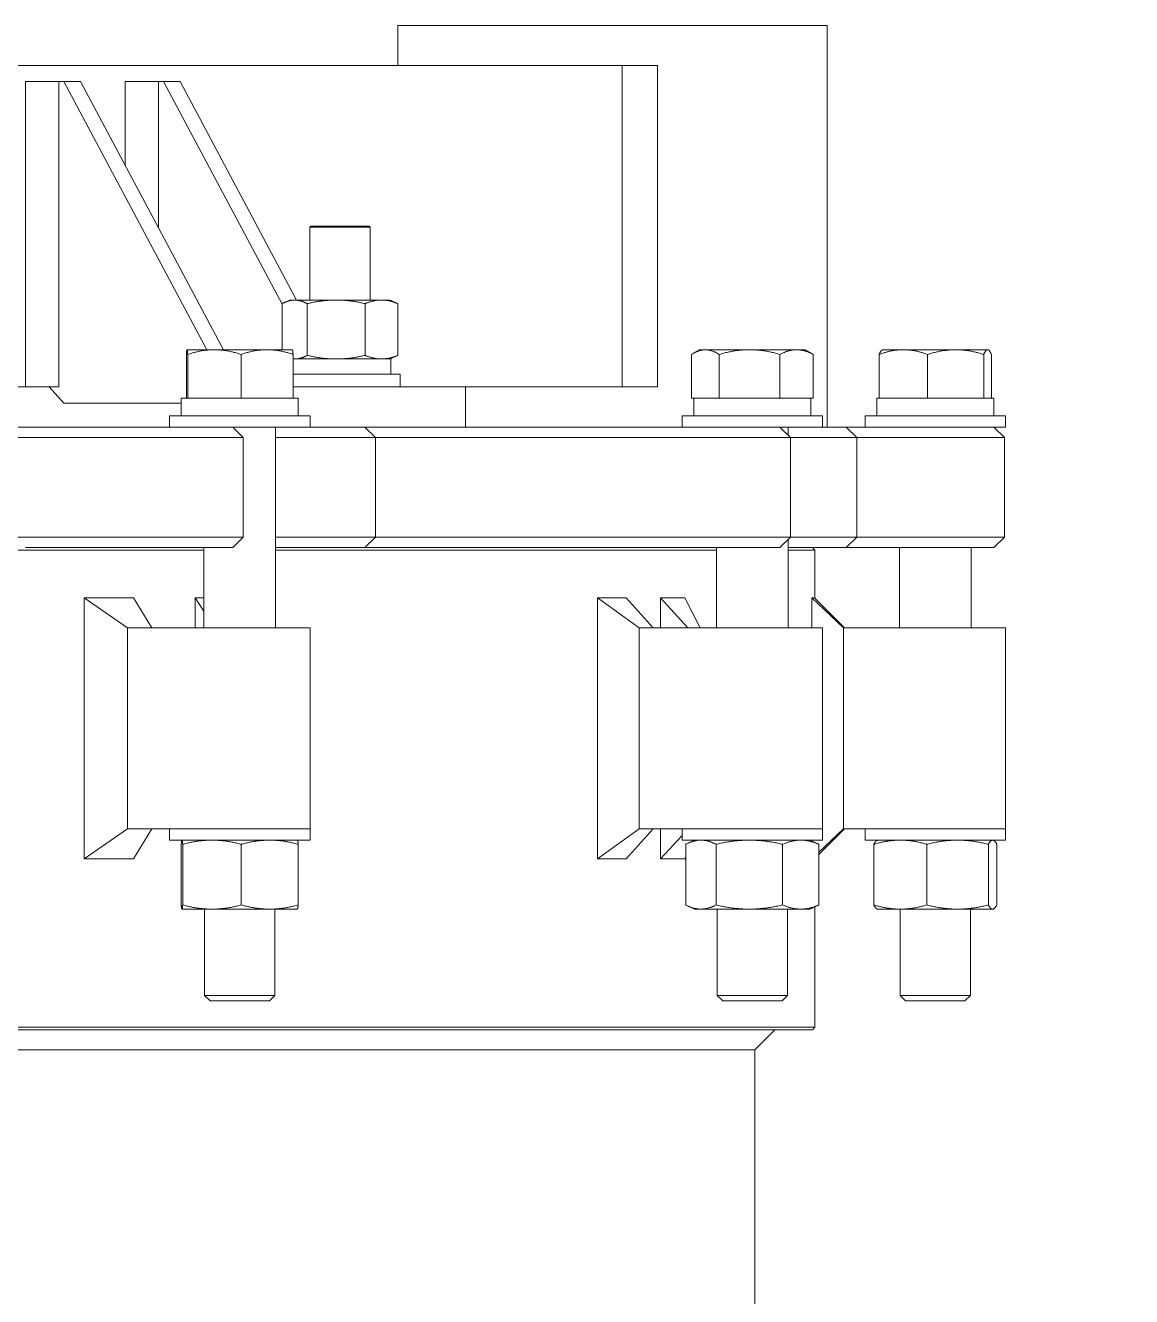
# Model space of a CAD drawing. Header units: inches. Extents: x 17 to 469, y 7 to 301.
# Drawn here: x 249.94 to 263.71, y 112.44 to 128.26 of the extents above; entities that cross this region are included whole.
import ezdxf

# ---------------------------------------------------------------- set-up
doc = ezdxf.new("R2010")
doc.units = ezdxf.units.IN
doc.header["$LTSCALE"] = 14
doc.header["$MEASUREMENT"] = 0
doc.layers.add('Symbol (ANSI)', color=7, linetype='Continuous', lineweight=25)
doc.layers.add('Visible (ANSI)', color=7, linetype='Continuous', lineweight=50)
doc.styles.add('MEMCOR Medium', font='arial.ttf')
doc.dimstyles.new('Default (ANSI)$7', dxfattribs={"dimscale": 14, "dimtxt": 0.15, "dimasz": 0.098425, "dimexe": 0.125, "dimexo": 0.0625, "dimgap": 0.031496, "dimtad": 0, "dimtih": 1, "dimtoh": 1, "dimdec": 4, "dimrnd": 1e-08, "dimzin": 3, "dimdsep": 46, "dimlunit": 5, "dimtxsty": 'MEMCOR Medium', "dimcen": 0.09, "dimdle": 0.393701, "dimclrd": 256, "dimclre": 256, "dimclrt": 256, "dimadec": 0, "dimazin": 1, "dimtfac": 0.8, "dimtofl": 0, "dimtmove": 0, "dimatfit": 3, "dimfxl": 1, "dimfrac": 1, "dimtolj": 1, "dimtzin": 4, "dimlwd": -1, "dimlwe": -1, "dimarcsym": 0})

msp = doc.modelspace()

# ---------------------------------------------------------------- linework, layer by layer
at = {"layer": 'Visible (ANSI)', "linetype": 'Continuous', "lineweight": 18}
for p, q in [((254.579878, 128.259211), (255.361328, 128.259211)), ((254.579878, 128.259211), (254.579878, 127.759211)), ((255.361328, 128.259211), (258.580946, 128.259211)), ((258.580946, 128.259211), (259.553961, 128.259211)), ((259.553961, 128.259211), (259.916806, 128.259211)), ((259.916806, 128.259211), (259.922342, 128.259211)), ((259.922342, 123.259211), (259.922342, 128.259211)), ((257.371999, 127.759211), (248.814003, 127.759211)), ((257.811778, 127.759211), (257.371999, 127.759211)), ((257.371999, 123.759211), (257.371999, 127.759211)), ((257.811778, 123.759211), (257.811778, 127.759211)), ((249.946182, 127.559211), (250.359947, 127.559211)), ((249.946182, 127.559211), (249.946182, 123.759211)), ((250.421404, 127.559211), (250.359947, 127.559211)), ((250.359947, 127.559211), (250.359947, 123.759211)), ((252.200363, 124.22284), (250.421404, 127.559211)), ((250.421404, 127.559211), (250.628194, 127.559211)), ((250.628194, 127.559211), (252.407153, 124.22284)), ((251.186926, 127.559211), (251.600691, 127.559211)), ((251.186926, 127.559211), (251.186926, 126.511332)), ((251.662147, 127.559211), (251.600691, 127.559211)), ((251.600691, 127.559211), (251.600691, 125.735331)), ((253.138886, 124.789642), (251.662147, 127.559211)), ((251.662147, 127.559211), (251.868938, 127.559211)), ((251.868938, 127.559211), (253.31818, 124.841211)), ((253.496031, 125.759211), (253.483531, 125.746711)), ((254.233531, 125.746711), (253.483531, 125.746711)), ((253.483531, 125.746711), (253.483531, 124.841211)), ((253.496031, 125.759211), (254.221031, 125.759211)), ((254.221031, 125.759211), (254.233531, 125.746711)), ((254.233531, 125.746711), (254.233531, 124.841211)), ((253.233531, 124.841211), (253.164988, 124.809249)), ((253.2953, 124.841211), (253.233531, 124.841211)), ((253.811537, 124.841211), (253.2953, 124.841211)), ((254.374767, 124.841211), (253.811537, 124.841211)), ((254.483531, 124.841211), (254.374767, 124.841211)), ((254.483531, 124.841211), (254.552074, 124.809249)), ((253.138886, 124.796125), (253.138886, 124.22284)), ((253.451714, 124.796125), (253.451714, 124.152298)), ((254.171359, 124.796125), (254.171359, 124.152298)), ((254.578176, 124.796125), (254.578176, 124.152298)), ((251.954807, 124.22284), (251.954643, 124.222745)), ((251.954972, 124.22284), (251.954807, 124.22284)), ((252.295623, 124.22284), (251.954972, 124.22284)), ((252.951458, 124.22284), (252.295623, 124.22284)), ((253.266807, 124.22284), (252.951458, 124.22284)), ((253.266807, 124.22284), (253.266972, 124.222745)), ((258.336278, 124.22284), (258.256041, 124.176516)), ((258.40777, 124.22284), (258.336278, 124.22284)), ((258.957929, 124.22284), (258.40777, 124.22284)), ((259.542437, 124.22284), (258.957929, 124.22284)), ((259.648278, 124.22284), (259.542437, 124.22284)), ((259.648278, 124.22284), (259.728515, 124.176516)), ((260.613798, 124.22284), (260.608457, 124.219756)), ((260.872387, 124.22284), (260.613798, 124.22284)), ((261.523089, 124.22284), (260.872387, 124.22284)), ((261.9205, 124.22284), (261.523089, 124.22284)), ((261.925798, 124.22284), (261.9205, 124.22284)), ((261.925798, 124.22284), (261.93114, 124.219756)), ((251.946483, 123.61884), (251.946483, 124.164249)), ((251.963461, 123.61884), (251.963461, 124.164249)), ((252.627785, 123.61884), (252.627785, 124.164249)), ((253.275131, 123.61884), (253.275131, 124.164249)), ((253.275131, 124.107211), (254.491031, 124.107211)), ((254.483531, 124.107211), (254.552074, 124.139174)), ((254.491031, 123.919211), (254.491031, 124.107211)), ((258.235833, 123.61884), (258.235833, 124.164249)), ((258.579707, 123.61884), (258.579707, 124.164249)), ((259.336151, 123.61884), (259.336151, 124.164249)), ((259.748722, 123.61884), (259.748722, 124.164249)), ((260.571057, 123.61884), (260.571057, 124.164249)), ((261.173718, 123.61884), (261.173718, 124.164249)), ((261.872459, 123.61884), (261.872459, 124.164249)), ((261.96854, 123.61884), (261.96854, 124.164249)), ((253.275131, 123.919211), (254.608531, 123.919211)), ((254.608531, 123.759211), (254.608531, 123.919211)), ((249.455496, 123.759211), (249.946182, 123.759211)), ((249.946182, 123.759211), (250.359947, 123.759211)), ((250.23931, 123.759211), (250.421404, 123.559211)), ((254.094798, 123.759211), (253.275131, 123.759211)), ((254.094798, 123.759211), (254.756822, 123.759211)), ((255.377194, 123.759211), (254.756822, 123.759211)), ((255.377194, 123.759211), (255.421961, 123.759211)), ((255.421961, 123.759211), (257.371999, 123.759211)), ((255.421961, 123.759211), (255.421961, 123.259211)), ((257.811778, 123.759211), (257.371999, 123.759211)), ((251.881307, 123.618836), (253.340307, 123.618836)), ((251.881307, 123.399836), (251.881307, 123.618836)), ((251.954972, 123.61884), (251.946483, 123.61884)), ((251.954807, 123.61884), (251.954807, 123.618836)), ((251.963461, 123.61884), (251.954972, 123.61884)), ((252.295623, 123.61884), (251.963461, 123.61884)), ((252.627785, 123.61884), (252.295623, 123.61884)), ((252.951458, 123.61884), (252.627785, 123.61884)), ((253.275131, 123.61884), (252.951458, 123.61884)), ((253.266807, 123.61884), (253.266807, 123.618836)), ((253.340307, 123.399836), (253.340307, 123.618836)), ((258.40777, 123.61884), (258.235833, 123.61884)), ((258.262778, 123.618836), (259.721778, 123.618836)), ((258.262778, 123.399836), (258.262778, 123.618836)), ((258.336278, 123.61884), (258.336278, 123.618836)), ((258.579707, 123.61884), (258.40777, 123.61884)), ((258.957929, 123.61884), (258.579707, 123.61884)), ((259.336151, 123.61884), (258.957929, 123.61884)), ((259.542437, 123.61884), (259.336151, 123.61884)), ((259.748722, 123.61884), (259.542437, 123.61884)), ((259.648278, 123.61884), (259.648278, 123.618836)), ((259.721778, 123.399836), (259.721778, 123.618836)), ((260.540298, 123.618836), (261.999298, 123.618836)), ((260.540298, 123.399836), (260.540298, 123.618836)), ((260.872387, 123.61884), (260.571057, 123.61884)), ((260.613798, 123.61884), (260.613798, 123.618836)), ((261.173718, 123.61884), (260.872387, 123.61884)), ((261.523089, 123.61884), (261.173718, 123.61884)), ((261.872459, 123.61884), (261.523089, 123.61884)), ((261.9205, 123.61884), (261.872459, 123.61884)), ((261.96854, 123.61884), (261.9205, 123.61884)), ((261.925798, 123.61884), (261.925798, 123.618836)), ((261.999298, 123.399836), (261.999298, 123.618836)), ((250.421404, 123.559211), (251.881307, 123.559211)), ((250.437673, 123.259211), (249.610837, 123.259211)), ((251.055323, 123.259211), (250.437673, 123.259211)), ((251.055323, 123.259211), (252.247692, 123.259211)), ((253.485807, 123.399836), (251.735807, 123.399836)), ((251.735807, 123.399836), (251.735807, 123.259211)), ((252.247692, 123.259211), (252.476605, 123.259211)), ((252.476605, 123.259211), (252.524803, 123.259211)), ((252.524803, 123.259211), (252.654803, 123.129211)), ((252.524803, 123.259211), (253.481961, 123.259211)), ((253.058307, 123.259211), (253.058307, 120.759211)), ((253.483731, 123.259211), (253.481961, 123.259211)), ((253.483731, 123.259211), (253.65531, 123.259211)), ((253.485807, 123.399836), (253.485807, 123.259211)), ((253.65531, 123.259211), (253.870838, 123.259211)), ((253.870838, 123.259211), (254.169179, 123.259211)), ((254.169179, 123.259211), (256.347113, 123.259211)), ((254.169179, 123.259211), (254.299179, 123.129211)), ((257.153332, 123.259211), (256.347113, 123.259211)), ((258.045862, 123.259211), (257.153332, 123.259211)), ((258.045862, 123.259211), (259.189929, 123.259211)), ((259.867278, 123.399836), (258.117278, 123.399836)), ((258.117278, 123.399836), (258.117278, 123.259211)), ((259.189929, 123.259211), (259.322923, 123.259211)), ((259.322923, 123.259211), (259.336515, 123.259211)), ((259.336515, 123.259211), (259.466515, 123.129211)), ((259.336515, 123.259211), (259.867278, 123.259211)), ((259.439778, 123.259211), (259.439778, 123.155948)), ((259.867278, 123.399836), (259.867278, 123.259211)), ((259.867278, 123.259211), (259.977055, 123.259211)), ((259.977055, 123.259211), (260.090707, 123.259211)), ((260.090707, 123.259211), (260.161108, 123.259211)), ((261.1199, 123.259211), (260.161108, 123.259211)), ((260.161108, 123.259211), (260.291108, 123.129211)), ((262.144798, 123.399836), (260.394798, 123.399836)), ((260.394798, 123.399836), (260.394798, 123.259211)), ((261.1199, 123.259211), (261.989068, 123.259211)), ((261.989068, 123.259211), (261.999803, 123.259211)), ((261.999803, 123.259211), (261.999863, 123.259211)), ((261.999863, 123.259211), (262.129863, 123.129211)), ((261.999863, 123.259211), (262.144798, 123.259211)), ((262.144798, 123.399836), (262.144798, 123.259211)), ((249.679816, 123.129211), (250.336035, 123.129211)), ((250.336035, 123.129211), (250.953685, 123.129211)), ((252.324224, 123.129211), (250.953685, 123.129211)), ((252.554391, 123.129211), (252.324224, 123.129211)), ((252.654803, 123.129211), (252.554391, 123.129211)), ((252.654803, 123.129211), (252.654803, 121.889211)), ((253.058307, 123.129211), (253.382092, 123.129211)), ((253.739551, 123.129211), (253.382092, 123.129211)), ((253.956258, 123.129211), (253.739551, 123.129211)), ((254.299179, 123.129211), (253.956258, 123.129211)), ((256.457071, 123.129211), (254.299179, 123.129211)), ((254.299179, 123.129211), (254.299179, 121.889211)), ((256.457071, 123.129211), (257.096927, 123.129211)), ((257.096927, 123.129211), (257.989457, 123.129211)), ((259.304476, 123.129211), (257.989457, 123.129211)), ((259.438199, 123.129211), (259.304476, 123.129211)), ((259.466515, 123.129211), (259.438199, 123.129211)), ((259.466515, 123.129211), (259.758869, 123.129211)), ((259.466515, 123.129211), (259.466515, 121.889211)), ((260.095913, 123.129211), (259.758869, 123.129211)), ((260.210187, 123.129211), (260.095913, 123.129211)), ((260.291108, 123.129211), (260.210187, 123.129211)), ((260.291108, 123.129211), (261.1199, 123.129211)), ((260.291108, 123.129211), (260.291108, 121.889211)), ((262.118944, 123.129211), (261.1199, 123.129211)), ((262.129737, 123.129211), (262.118944, 123.129211)), ((262.129863, 123.129211), (262.129737, 123.129211)), ((262.129863, 123.129211), (262.129863, 121.889211)), ((250.336035, 121.889211), (249.679816, 121.889211)), ((250.953685, 121.889211), (250.336035, 121.889211)), ((250.953685, 121.889211), (252.324224, 121.889211)), ((252.324224, 121.889211), (252.554391, 121.889211)), ((252.524803, 121.759211), (252.654803, 121.889211)), ((252.554391, 121.889211), (252.654803, 121.889211)), ((253.382092, 121.889211), (253.058307, 121.889211)), ((253.382092, 121.889211), (253.739551, 121.889211)), ((253.739551, 121.889211), (253.956258, 121.889211)), ((253.956258, 121.889211), (254.299179, 121.889211)), ((254.169179, 121.759211), (254.299179, 121.889211)), ((254.299179, 121.889211), (256.457071, 121.889211)), ((257.096927, 121.889211), (256.457071, 121.889211)), ((257.989457, 121.889211), (257.096927, 121.889211)), ((257.989457, 121.889211), (259.304476, 121.889211)), ((259.304476, 121.889211), (259.438199, 121.889211)), ((259.336515, 121.759211), (259.466515, 121.889211)), ((259.438199, 121.889211), (259.466515, 121.889211)), ((259.439778, 121.862475), (259.439778, 120.759211)), ((259.758869, 121.889211), (259.466515, 121.889211)), ((259.758869, 121.889211), (260.095913, 121.889211)), ((260.095913, 121.889211), (260.210187, 121.889211)), ((260.161108, 121.759211), (260.291108, 121.889211)), ((260.210187, 121.889211), (260.291108, 121.889211)), ((261.1199, 121.889211), (260.291108, 121.889211)), ((261.1199, 121.889211), (262.118944, 121.889211)), ((261.999863, 121.759211), (262.129863, 121.889211)), ((262.118944, 121.889211), (262.129737, 121.889211)), ((262.129737, 121.889211), (262.129863, 121.889211)), ((252.163307, 121.727961), (243.836816, 121.727961)), ((249.943251, 121.759211), (250.437673, 121.759211)), ((250.437673, 121.759211), (251.055323, 121.759211)), ((252.247692, 121.759211), (251.055323, 121.759211)), ((252.163307, 121.759211), (252.163307, 120.759211)), ((252.476605, 121.759211), (252.247692, 121.759211)), ((252.524803, 121.759211), (252.476605, 121.759211)), ((253.058307, 121.759211), (253.483731, 121.759211)), ((258.544778, 121.727961), (253.058307, 121.727961)), ((253.65531, 121.759211), (253.483731, 121.759211)), ((253.870838, 121.759211), (253.65531, 121.759211)), ((254.169179, 121.759211), (253.870838, 121.759211)), ((254.169179, 121.759211), (256.604956, 121.759211)), ((256.604956, 121.759211), (257.153332, 121.759211)), ((257.153332, 121.759211), (258.045862, 121.759211)), ((259.189929, 121.759211), (258.045862, 121.759211)), ((258.544778, 121.759211), (258.544778, 120.759211)), ((259.322923, 121.759211), (259.189929, 121.759211)), ((259.336515, 121.759211), (259.322923, 121.759211)), ((259.439778, 121.759211), (259.815274, 121.759211)), ((259.770613, 121.727961), (259.439778, 121.727961)), ((259.739363, 121.759211), (259.770613, 121.727961)), ((259.770613, 121.128385), (259.770613, 121.727961)), ((259.977055, 121.759211), (259.815274, 121.759211)), ((260.090707, 121.759211), (259.977055, 121.759211)), ((260.161108, 121.759211), (260.090707, 121.759211)), ((260.161108, 121.759211), (261.1199, 121.759211)), ((260.822298, 121.759211), (260.822298, 120.759211)), ((261.989068, 121.759211), (261.1199, 121.759211)), ((261.717298, 121.759211), (261.717298, 120.759211)), ((261.999803, 121.759211), (261.989068, 121.759211)), ((261.999863, 121.759211), (261.999803, 121.759211)), ((250.676286, 121.134003), (250.676286, 117.88442)), ((250.676286, 121.134003), (251.288362, 121.134003)), ((250.676286, 121.134003), (251.214765, 120.759211)), ((251.288362, 121.134003), (251.515305, 120.759211)), ((252.056795, 121.134003), (252.163307, 120.967906)), ((252.056795, 120.759211), (252.056795, 121.134003)), ((252.056795, 121.134003), (252.163307, 121.134003)), ((257.066537, 121.134003), (257.066537, 117.88442)), ((257.066537, 121.134003), (257.423273, 121.134003)), ((257.066537, 121.134003), (257.583847, 120.759211)), ((257.423273, 121.134003), (257.757178, 120.759211)), ((257.849722, 121.134003), (258.191062, 120.759211)), ((257.849722, 120.759211), (257.849722, 121.134003)), ((257.849722, 121.134003), (258.151066, 121.134003)), ((258.151066, 121.134003), (258.343143, 120.759211)), ((259.734256, 121.134003), (259.734256, 120.759211)), ((259.734256, 121.134003), (259.764996, 121.134003)), ((259.734256, 121.134003), (260.127936, 120.759211)), ((259.764996, 121.134003), (260.139728, 120.759211)), ((251.926705, 120.759211), (251.214765, 120.759211)), ((251.214765, 120.759211), (251.214765, 118.259211)), ((251.926705, 120.759211), (253.485807, 120.759211)), ((253.485807, 118.259211), (253.485807, 120.759211)), ((258.61263, 120.759211), (257.583847, 120.759211)), ((257.583847, 120.759211), (257.583847, 118.259211)), ((258.61263, 120.759211), (259.867278, 120.759211)), ((259.867278, 118.259211), (259.867278, 120.759211)), ((261.269798, 120.759211), (260.127936, 120.759211)), ((260.127936, 120.759211), (260.127936, 118.259211)), ((261.269798, 120.759211), (262.144798, 120.759211)), ((262.144798, 118.259211), (262.144798, 120.759211)), ((250.676286, 117.88442), (251.214765, 118.259211)), ((251.214765, 118.259211), (251.926705, 118.259211)), ((251.288362, 117.88442), (251.515305, 118.259211)), ((251.735807, 118.259211), (251.735807, 118.118586)), ((253.485807, 118.259211), (251.926705, 118.259211)), ((253.485807, 118.259211), (251.926705, 118.259211)), ((253.485807, 118.259211), (253.485807, 118.118586)), ((257.066537, 117.88442), (257.583847, 118.259211)), ((257.423273, 117.88442), (257.757178, 118.259211)), ((257.583847, 118.259211), (258.61263, 118.259211)), ((257.849722, 117.88442), (257.849722, 118.259211)), ((258.117278, 118.259211), (258.117278, 118.118586)), ((259.867278, 118.259211), (258.61263, 118.259211)), ((259.867278, 118.259211), (258.61263, 118.259211)), ((259.821369, 117.940801), (260.139728, 118.259211)), ((259.821369, 117.967353), (260.127936, 118.259211)), ((259.867278, 118.259211), (259.867278, 118.118586)), ((260.127936, 118.259211), (261.269798, 118.259211)), ((260.394798, 118.259211), (260.394798, 118.118586)), ((262.144798, 118.259211), (261.269798, 118.259211)), ((262.144798, 118.259211), (261.269798, 118.259211)), ((262.144798, 118.259211), (262.144798, 118.118586)), ((251.735807, 118.118586), (253.485807, 118.118586)), ((251.882684, 117.311454), (251.882684, 118.066719)), ((251.891807, 118.118586), (251.891627, 118.118502)), ((251.901292, 117.311454), (251.901292, 118.066719)), ((252.629416, 117.311454), (252.629416, 118.066719)), ((253.329807, 118.118586), (253.329988, 118.118502)), ((253.338931, 117.311454), (253.338931, 118.066719)), ((257.849722, 117.88442), (258.117278, 118.178196)), ((258.117278, 118.118586), (259.867278, 118.118586)), ((258.163187, 117.311454), (258.163187, 118.066719)), ((258.273278, 118.118586), (258.185336, 118.077578)), ((258.270382, 118.117236), (258.271074, 118.118586)), ((258.540085, 117.311454), (258.540085, 118.066719)), ((259.369176, 117.311454), (259.369176, 118.066719)), ((259.711278, 118.118586), (259.79922, 118.077578)), ((259.734256, 118.118586), (259.734256, 118.107872)), ((259.821369, 117.311454), (259.821369, 118.066719)), ((260.394798, 118.118586), (262.144798, 118.118586)), ((260.503952, 117.311454), (260.503952, 118.066719)), ((260.550798, 118.118586), (260.544944, 118.115856)), ((261.16449, 117.311454), (261.16449, 118.066719)), ((261.930337, 117.311454), (261.930337, 118.066719)), ((261.988798, 118.118586), (261.994653, 118.115856)), ((262.035645, 117.311454), (262.035645, 118.066719)), ((251.288362, 117.88442), (250.676286, 117.88442)), ((257.423273, 117.88442), (257.066537, 117.88442)), ((258.151066, 117.88442), (257.849722, 117.88442)), ((258.151066, 117.88442), (258.163187, 117.908071)), ((251.891807, 117.259586), (251.891627, 117.259671)), ((251.891807, 117.259586), (251.891988, 117.259586)), ((251.891988, 117.259586), (252.265354, 117.259586)), ((252.173307, 117.259586), (252.173307, 116.184951)), ((252.265354, 117.259586), (252.984173, 117.259586)), ((252.984173, 117.259586), (253.329807, 117.259586)), ((253.048307, 117.259586), (253.048307, 116.184951)), ((253.329807, 117.259586), (253.329988, 117.259671)), ((258.273278, 117.259586), (258.185336, 117.300595)), ((258.273278, 117.259586), (258.351636, 117.259586)), ((258.351636, 117.259586), (258.95463, 117.259586)), ((258.554778, 117.259586), (258.554778, 116.184951)), ((258.95463, 117.259586), (259.595272, 117.259586)), ((259.429778, 117.259586), (259.429778, 116.184951)), ((259.595272, 117.259586), (259.711278, 117.259586)), ((259.711278, 117.259586), (259.79922, 117.300595)), ((259.770613, 115.790461), (259.770613, 117.287255)), ((260.550798, 117.259586), (260.544944, 117.262317)), ((260.550798, 117.259586), (260.834221, 117.259586)), ((260.832298, 117.259586), (260.832298, 116.184951)), ((260.834221, 117.259586), (261.547414, 117.259586)), ((261.547414, 117.259586), (261.982991, 117.259586)), ((261.707298, 117.259586), (261.707298, 116.184951)), ((261.982991, 117.259586), (261.988798, 117.259586)), ((261.988798, 117.259586), (261.994653, 117.262317)), ((252.173307, 116.184951), (253.048307, 116.184951)), ((252.241469, 116.118836), (252.173307, 116.184951)), ((252.980146, 116.118836), (253.048307, 116.184951)), ((258.554778, 116.184951), (259.429778, 116.184951)), ((258.622939, 116.118836), (258.554778, 116.184951)), ((259.361617, 116.118836), (259.429778, 116.184951)), ((260.832298, 116.184951), (261.707298, 116.184951)), ((260.900459, 116.118836), (260.832298, 116.184951)), ((261.639137, 116.118836), (261.707298, 116.184951)), ((252.980146, 116.118836), (252.241469, 116.118836)), ((259.361617, 116.118836), (258.622939, 116.118836)), ((261.639137, 116.118836), (260.900459, 116.118836)), ((238.290535, 115.790461), (259.770613, 115.790461)), ((259.739363, 115.759211), (238.315015, 115.759211)), ((259.022235, 115.509211), (259.272235, 115.759211)), ((259.739363, 115.759211), (259.770613, 115.790461)), ((259.022235, 115.509211), (238.667654, 115.509211)), ((259.022235, 115.509211), (259.022235, 108.009211))]:
    msp.add_line(p, q, dxfattribs=at)
for points, weights in [([(253.2953, 124.841211), (253.222708, 124.841211), (253.138886, 124.796125)], [1, 1.0379548493, 1]), ([(253.451714, 124.796125), (253.367892, 124.841211), (253.2953, 124.841211)], [1, 1.0379548493, 1]), ([(253.811537, 124.841211), (253.644542, 124.841211), (253.451714, 124.796125)], [1, 1.0379548493, 1]), ([(254.171359, 124.796125), (253.978531, 124.841211), (253.811537, 124.841211)], [1, 1.0379548493, 1]), ([(254.374767, 124.841211), (254.280365, 124.841211), (254.171359, 124.796125)], [1, 1.0379548493, 1]), ([(254.578176, 124.796125), (254.46917, 124.841211), (254.374767, 124.841211)], [1, 1.0379548493, 1]), ([(254.552074, 124.809249), (254.564866, 124.803285), (254.578176, 124.796125)], [1.00988353188, 1.00584050474, 1]), ([(251.954972, 124.22284), (251.951033, 124.22284), (251.946483, 124.164249)], [1, 1.0379548493, 1]), ([(251.963461, 124.164249), (251.958912, 124.22284), (251.954972, 124.22284)], [1, 1.0379548493, 1]), ([(252.295623, 124.22284), (252.141466, 124.22284), (251.963461, 124.164249)], [1, 1.0379548493, 1]), ([(252.627785, 124.164249), (252.44978, 124.22284), (252.295623, 124.22284)], [1, 1.0379548493, 1]), ([(252.951458, 124.22284), (252.801241, 124.22284), (252.627785, 124.164249)], [1, 1.0379548493, 1]), ([(253.275131, 124.164249), (253.101676, 124.22284), (252.951458, 124.22284)], [1, 1.0379548493, 1]), ([(253.266972, 124.222745), (253.270759, 124.220559), (253.275131, 124.164249)], [1.00294012821, 1.0364229566, 1]), ([(258.40777, 124.22284), (258.327974, 124.22284), (258.235833, 124.164249)], [1, 1.0379548493, 1]), ([(258.579707, 124.164249), (258.487566, 124.22284), (258.40777, 124.22284)], [1, 1.0379548493, 1]), ([(258.957929, 124.22284), (258.782396, 124.22284), (258.579707, 124.164249)], [1, 1.0379548493, 1]), ([(259.336151, 124.164249), (259.133463, 124.22284), (258.957929, 124.22284)], [1, 1.0379548493, 1]), ([(259.542437, 124.22284), (259.446699, 124.22284), (259.336151, 124.164249)], [1, 1.0379548493, 1]), ([(259.748722, 124.164249), (259.638174, 124.22284), (259.542437, 124.22284)], [1, 1.0379548493, 1]), ([(260.872387, 124.22284), (260.732539, 124.22284), (260.571057, 124.164249)], [1, 1.0379548493, 1]), ([(260.571057, 124.164249), (260.591024, 124.209691), (260.608457, 124.219756)], [1, 1.0291885243, 1.01348318305]), ([(261.173718, 124.164249), (261.012235, 124.22284), (260.872387, 124.22284)], [1, 1.0379548493, 1]), ([(261.523089, 124.22284), (261.360945, 124.22284), (261.173718, 124.164249)], [1, 1.0379548493, 1]), ([(261.872459, 124.164249), (261.685232, 124.22284), (261.523089, 124.22284)], [1, 1.0379548493, 1]), ([(261.9205, 124.22284), (261.898204, 124.22284), (261.872459, 124.164249)], [1, 1.0379548493, 1]), ([(261.96854, 124.164249), (261.942795, 124.22284), (261.9205, 124.22284)], [1, 1.0379548493, 1]), ([(253.275131, 124.108018), (253.28523, 124.107211), (253.2953, 124.107211)], [1.00882751039, 1.00509869153, 1]), ([(253.2953, 124.107211), (253.367892, 124.107211), (253.451714, 124.152298)], [1, 1.0379548493, 1]), ([(253.451714, 124.152298), (253.644542, 124.107211), (253.811537, 124.107211)], [1, 1.0379548493, 1]), ([(253.811537, 124.107211), (253.978531, 124.107211), (254.171359, 124.152298)], [1, 1.0379548493, 1]), ([(254.171359, 124.152298), (254.280365, 124.107211), (254.374767, 124.107211)], [1, 1.0379548493, 1]), ([(254.374767, 124.107211), (254.46917, 124.107211), (254.578176, 124.152298)], [1, 1.0379548493, 1]), ([(254.578176, 124.152298), (254.564866, 124.145138), (254.552074, 124.139174)], [1, 1.00584050474, 1.00988353188]), ([(259.728515, 124.176516), (259.738475, 124.170765), (259.748722, 124.164249)], [1.00728829486, 1.00408348025, 1]), ([(251.891988, 118.118586), (251.88767, 118.118586), (251.882684, 118.066719)], [1, 1.0379548493, 1]), ([(251.901292, 118.066719), (251.896306, 118.118586), (251.891988, 118.118586)], [1, 1.0379548493, 1]), ([(252.265354, 118.118586), (252.096392, 118.118586), (251.901292, 118.066719)], [1, 1.0379548493, 1]), ([(252.629416, 118.066719), (252.434315, 118.118586), (252.265354, 118.118586)], [1, 1.0379548493, 1]), ([(252.984173, 118.118586), (252.81953, 118.118586), (252.629416, 118.066719)], [1, 1.0379548493, 1]), ([(253.338931, 118.066719), (253.148817, 118.118586), (252.984173, 118.118586)], [1, 1.0379548493, 1]), ([(253.329988, 118.118502), (253.334139, 118.116567), (253.338931, 118.066719)], [1.00294012821, 1.0364229566, 1]), ([(258.351636, 118.118586), (258.264177, 118.118586), (258.163187, 118.066719)], [1, 1.0379548493, 1]), ([(258.540085, 118.066719), (258.439096, 118.118586), (258.351636, 118.118586)], [1, 1.0379548493, 1]), ([(258.95463, 118.118586), (258.762239, 118.118586), (258.540085, 118.066719)], [1, 1.0379548493, 1]), ([(259.369176, 118.066719), (259.147022, 118.118586), (258.95463, 118.118586)], [1, 1.0379548493, 1]), ([(259.595272, 118.118586), (259.490341, 118.118586), (259.369176, 118.066719)], [1, 1.0379548493, 1]), ([(259.821369, 118.066719), (259.700204, 118.118586), (259.595272, 118.118586)], [1, 1.0379548493, 1]), ([(259.79922, 118.077578), (259.810137, 118.072488), (259.821369, 118.066719)], [1.00728829486, 1.00408348025, 1]), ([(260.834221, 118.118586), (260.680943, 118.118586), (260.503952, 118.066719)], [1, 1.0379548493, 1]), ([(260.503952, 118.066719), (260.525837, 118.106947), (260.544944, 118.115856)], [1, 1.0291885243, 1.01348318305]), ([(261.16449, 118.066719), (260.9875, 118.118586), (260.834221, 118.118586)], [1, 1.0379548493, 1]), ([(261.547414, 118.118586), (261.369698, 118.118586), (261.16449, 118.066719)], [1, 1.0379548493, 1]), ([(261.930337, 118.066719), (261.725129, 118.118586), (261.547414, 118.118586)], [1, 1.0379548493, 1]), ([(261.982991, 118.118586), (261.958554, 118.118586), (261.930337, 118.066719)], [1, 1.0379548493, 1]), ([(262.035645, 118.066719), (262.007428, 118.118586), (261.982991, 118.118586)], [1, 1.0379548493, 1]), ([(251.882684, 117.311454), (251.88767, 117.259586), (251.891988, 117.259586)], [1, 1.0379548493, 1]), ([(251.891988, 117.259586), (251.896306, 117.259586), (251.901292, 117.311454)], [1, 1.0379548493, 1]), ([(251.901292, 117.311454), (252.096392, 117.259586), (252.265354, 117.259586)], [1, 1.0379548493, 1]), ([(252.265354, 117.259586), (252.434315, 117.259586), (252.629416, 117.311454)], [1, 1.0379548493, 1]), ([(252.629416, 117.311454), (252.81953, 117.259586), (252.984173, 117.259586)], [1, 1.0379548493, 1]), ([(252.984173, 117.259586), (253.148817, 117.259586), (253.338931, 117.311454)], [1, 1.0379548493, 1]), ([(253.338931, 117.311454), (253.334139, 117.261606), (253.329988, 117.259671)], [1, 1.0364229566, 1.00294012821]), ([(258.163187, 117.311454), (258.264177, 117.259586), (258.351636, 117.259586)], [1, 1.0379548493, 1]), ([(258.351636, 117.259586), (258.439096, 117.259586), (258.540085, 117.311454)], [1, 1.0379548493, 1]), ([(258.540085, 117.311454), (258.762239, 117.259586), (258.95463, 117.259586)], [1, 1.0379548493, 1]), ([(258.95463, 117.259586), (259.147022, 117.259586), (259.369176, 117.311454)], [1, 1.0379548493, 1]), ([(259.369176, 117.311454), (259.490341, 117.259586), (259.595272, 117.259586)], [1, 1.0379548493, 1]), ([(259.595272, 117.259586), (259.700204, 117.259586), (259.821369, 117.311454)], [1, 1.0379548493, 1]), ([(259.821369, 117.311454), (259.810137, 117.305685), (259.79922, 117.300595)], [1, 1.00408348025, 1.00728829486]), ([(260.544944, 117.262317), (260.525837, 117.271226), (260.503952, 117.311454)], [1.01348318305, 1.0291885243, 1]), ([(260.503952, 117.311454), (260.680943, 117.259586), (260.834221, 117.259586)], [1, 1.0379548493, 1]), ([(260.834221, 117.259586), (260.9875, 117.259586), (261.16449, 117.311454)], [1, 1.0379548493, 1]), ([(261.16449, 117.311454), (261.369698, 117.259586), (261.547414, 117.259586)], [1, 1.0379548493, 1]), ([(261.547414, 117.259586), (261.725129, 117.259586), (261.930337, 117.311454)], [1, 1.0379548493, 1]), ([(261.930337, 117.311454), (261.958554, 117.259586), (261.982991, 117.259586)], [1, 1.0379548493, 1]), ([(261.982991, 117.259586), (262.007428, 117.259586), (262.035645, 117.311454)], [1, 1.0379548493, 1])]:
    msp.add_rational_spline(points, weights, degree=2, dxfattribs=at)

# ---------------------------------------------------------------- leaders
at = {"layer": 'Symbol (ANSI)', "annotation_type": 0, "has_hookline": 1, "hookline_direction": 0, "text_width": 20.770806}
msp.add_leader([(262.346322, 105.381394), (266.556545, 117.336574), (267.934498, 117.336574)], dimstyle='Default (ANSI)$7', override={"dimtad": 0}, dxfattribs=at)

doc.saveas('drawing.dxf')
